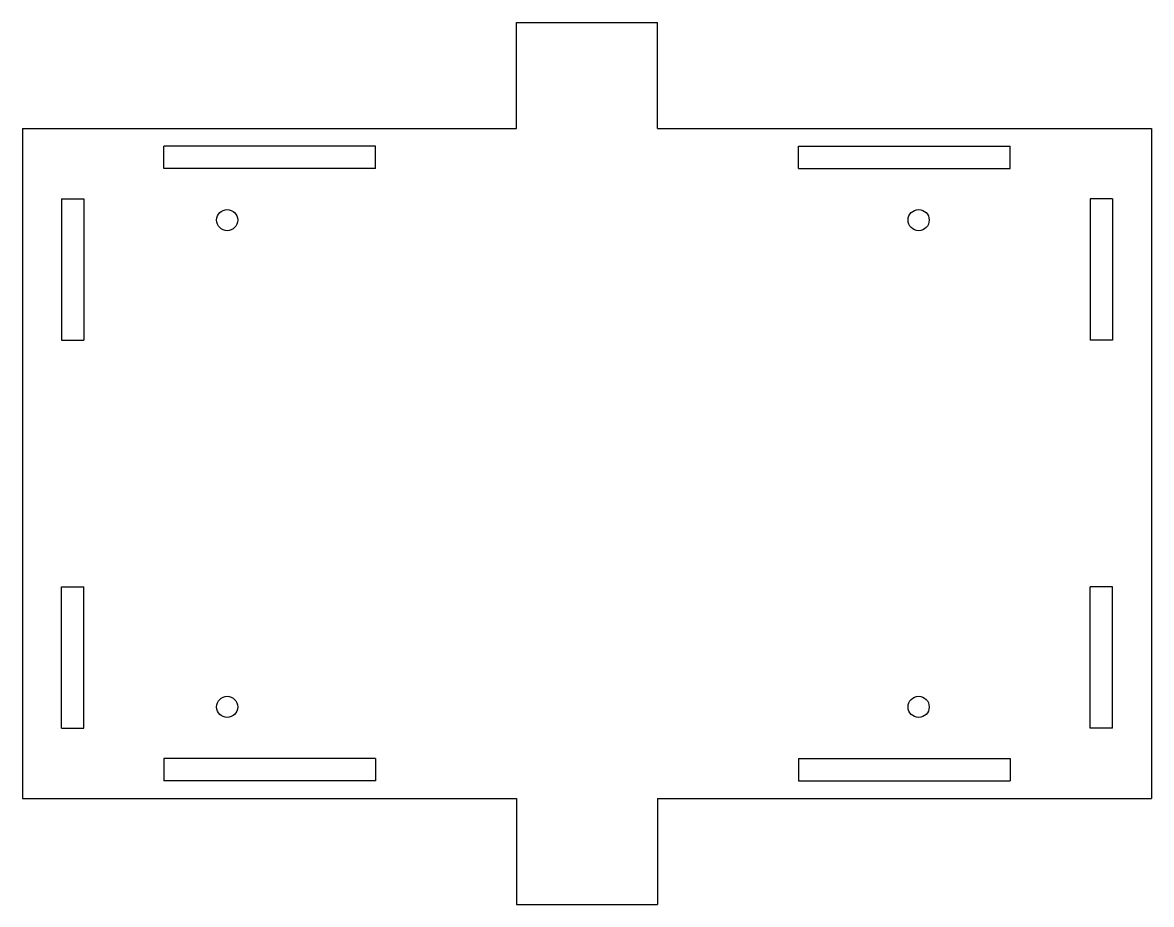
# Model space of a CAD drawing. Extents: x -80 to 80, y -62 to 62.
import ezdxf

# ---------------------------------------------------------------- set-up
doc = ezdxf.new("R2010")
doc.units = 0
doc.layers.add('VISIBLE', color=7, linetype='CONTINUOUS')

msp = doc.modelspace()

# ---------------------------------------------------------------- linework, layer by layer
at = {"layer": 'VISIBLE'}
for p, q in [((-10, 62.5), (10, 62.5)), ((-10, 47.5), (-10, 62.5)), ((10, 47.5), (10, 62.5)), ((-80, 47.5), (-10, 47.5)), ((-80, 47.5), (-80, -47.5)), ((10, 47.5), (80, 47.5)), ((80, 47.5), (80, -47.5)), ((-60, 41.8), (-60, 45)), ((-30, 45), (-60, 45)), ((-30, 41.8), (-30, 45)), ((30, 41.8), (30, 45)), ((30, 45), (60, 45)), ((60, 41.8), (60, 45)), ((-30, 41.8), (-60, 41.8)), ((30, 41.8), (60, 41.8)), ((-74.5, 37.5), (-74.5, 17.5)), ((-74.5, 37.5), (-71.3, 37.5)), ((-71.3, 37.5), (-71.3, 17.5)), ((71.3, 37.5), (71.3, 17.5)), ((74.5, 37.5), (71.3, 37.5)), ((74.5, 37.5), (74.5, 17.5)), ((-74.5, 17.5), (-71.3, 17.5)), ((74.5, 17.5), (71.3, 17.5)), ((-74.5, -37.5), (-74.5, -17.5)), ((-74.5, -17.5), (-71.3, -17.5)), ((-71.3, -37.5), (-71.3, -17.5)), ((71.3, -37.5), (71.3, -17.5)), ((74.5, -17.5), (71.3, -17.5)), ((74.5, -37.5), (74.5, -17.5)), ((-74.5, -37.5), (-71.3, -37.5)), ((74.5, -37.5), (71.3, -37.5)), ((-60, -41.8), (-60, -45)), ((-30, -41.8), (-60, -41.8)), ((-30, -41.8), (-30, -45)), ((30, -41.8), (30, -45)), ((30, -41.8), (60, -41.8)), ((60, -41.8), (60, -45)), ((-30, -45), (-60, -45)), ((30, -45), (60, -45)), ((-80, -47.5), (-10, -47.5)), ((-10, -47.5), (-10, -62.5)), ((10, -47.5), (10, -62.5)), ((10, -47.5), (80, -47.5)), ((-10, -62.5), (10, -62.5))]:
    msp.add_line(p, q, dxfattribs=at)
for centre in [(-51, 34.5), (47, 34.5), (-51, -34.5), (47, -34.5)]:
    msp.add_circle(centre, 1.5, dxfattribs=at)

doc.saveas('drawing.dxf')
